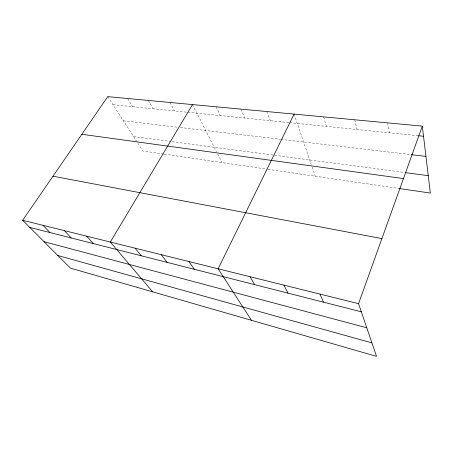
<?xml version="1.0" encoding="UTF-8"?>
<svg xmlns="http://www.w3.org/2000/svg" width="453" height="453" viewBox="0 0 453 453"><rect width="100%" height="100%" fill="white"/><g stroke="black" fill="none" stroke-linecap="round" stroke-linejoin="round"><path stroke-width="0.34" stroke-dasharray="2.27 1.7" d="M112.95 104.671L187.112 112.219M187.814 112.287L288.997 122.582M289.682 122.655L417.949 135.702M123.375 120.821L177.519 127.185M180.317 127.514L280.186 139.258M280.877 139.343L410.497 154.581M133.533 136.551L170.9 141.506M172.265 141.687L404.688 172.525M163.601 154.037L142.871 151.008L136.897 141.755M164.292 154.139L266.681 169.116M268.08 169.32L399.461 188.539M107.757 96.636L136.523 141.177M127.599 98.494L132.621 106.676M148.295 100.436L153.131 108.76M169.909 102.463L174.535 110.94M192.497 104.581L216.426 151.551M217.672 154.003L222.049 162.587M216.132 106.795L220.271 115.589M240.888 109.116L244.745 118.08M266.845 111.546L270.379 120.691M294.088 114.099L311.268 164.49M312.157 167.095L315.271 176.223M323.618 116.868L326.387 126.387M354.739 119.785L357.049 129.507M387.587 122.865L389.382 132.797"/><path stroke-width="0.68" d="M358.544 303.663L422.309 126.115L107.757 96.636L22.65 220.277L70.408 268.119L376.534 356.364L358.544 303.663L22.65 220.277M294.088 114.099L218.131 268.805L251.494 320.322M192.497 104.581L110.328 242.044L152.672 291.834M418.651 135.775L423.527 136.268M411.199 154.666L425.945 156.398M405.378 172.621L428.261 175.656M81.846 134.281L403.47 178.573M399.461 188.539L430.35 193.057L422.309 126.115M52.995 176.189L381.913 238.595M29.779 227.417L361.318 311.8M44.026 241.692L366.771 327.774M57.814 255.509L371.924 342.87M43.001 225.328L49.977 232.559M64.343 230.628L71.149 237.95M86.761 236.194L93.363 243.601M135.141 248.204L141.257 255.792M161.302 254.699L167.117 262.372M188.924 261.557L194.394 269.314M250.028 276.726L254.643 284.648M283.923 285.141L288.012 293.142M320.022 294.105L323.499 302.174"/></g></svg>
